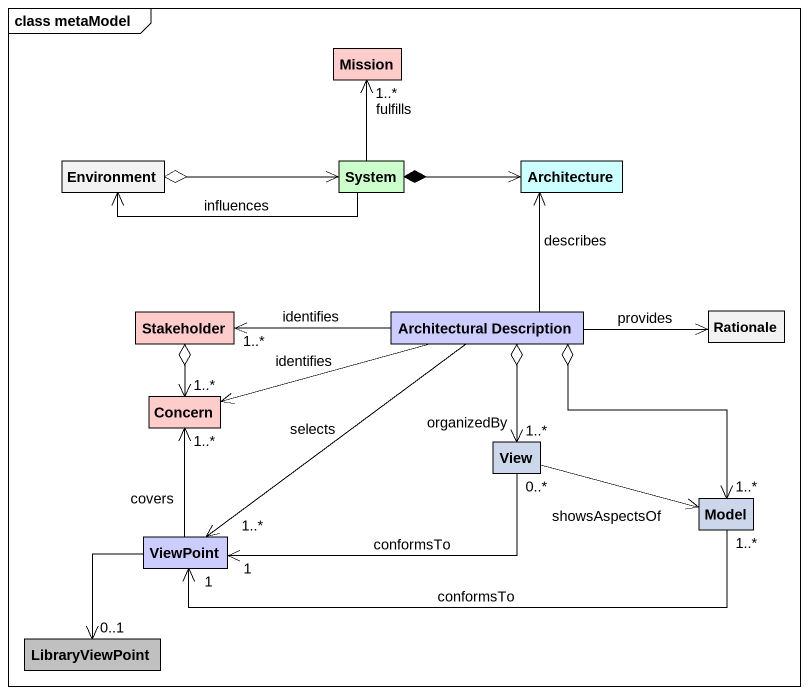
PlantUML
@startuml
mainframe class metaModel
hide circle
hide empty members
class Mission #FFCCCC
class Environment
class System #CCFFCC
class Architecture #CCFFFF
class Stakeholder #FFCCCC
class "Architectural Description" as Architectural_Description #CCCCFF
class Rationale
class Concern #FFCCCC
class View #CDD7EB
class ViewPoint #CCCCFF
class Model #CDD7EB
class LibraryViewPoint #C0C0C0
Environment o-right-> System
System -up-> "1..*" Mission : fulfills
System -left-> Environment : influences
System *-right-> Architecture
Stakeholder o--> "1..*" Concern
Architectural_Description -up-> Architecture : describes
Architectural_Description -left-> "1..*" Stakeholder : identifies
Architectural_Description -right-> Rationale : provides
Architectural_Description -left-> Concern : identifies
Architectural_Description o--> "1..*" View : organizedBy
Architectural_Description --> "1..*" ViewPoint : selects
Architectural_Description o--> "1..*" Model
View "0..*" -left-> "1" ViewPoint : conformsTo
View -right-> Model : showsAspectsOf
ViewPoint -up-> "1..*" Concern : covers
ViewPoint --> "0..1" LibraryViewPoint
Model "1..*" -left-> "1" ViewPoint : conformsTo
@enduml
